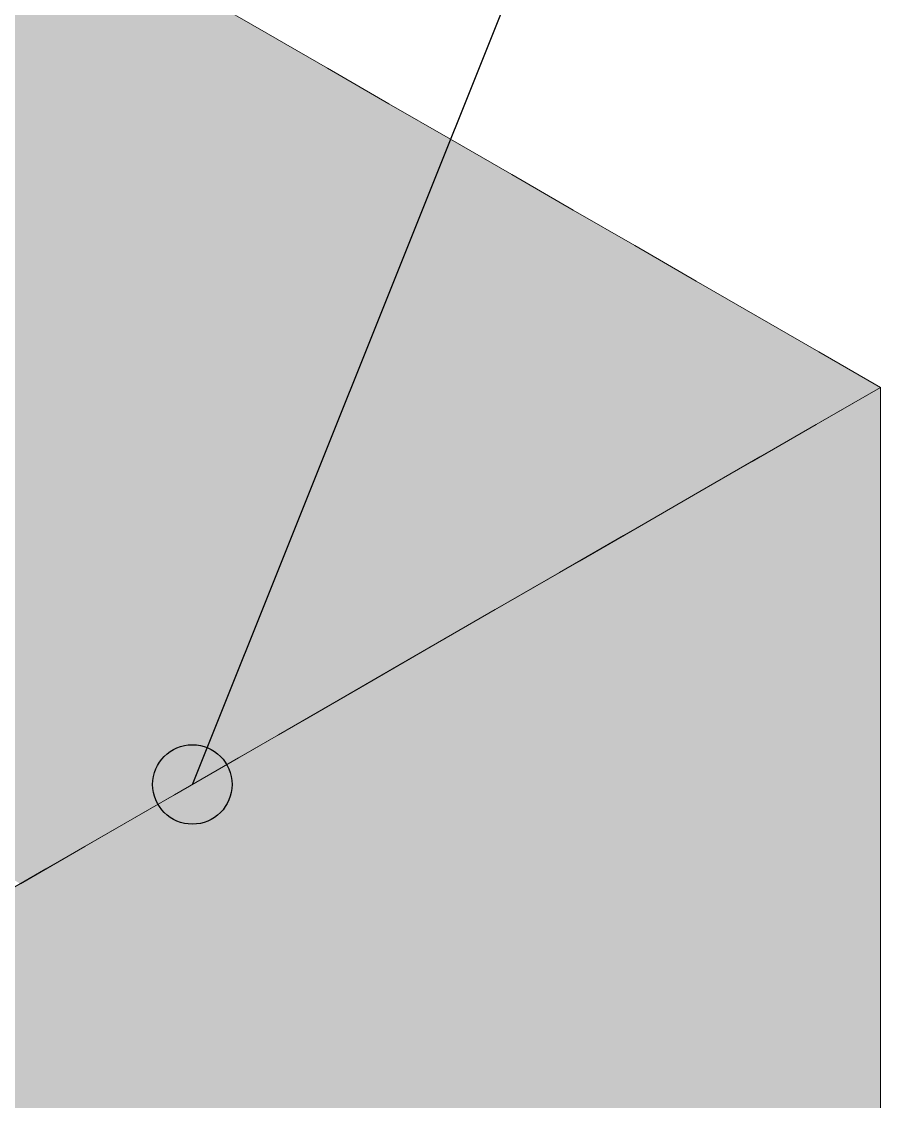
# Model space of a CAD drawing. Header units: metres. Extents: x 349122 to 349453, y 9281252 to 9281971.
# Drawn here: x 349264.8507 to 349265.0236, y 9281654.1341 to 9281654.3517 of the extents above; entities that cross this region are included whole.
import ezdxf

# ---------------------------------------------------------------- set-up
doc = ezdxf.new("R2010")
doc.units = ezdxf.units.M
doc.header["$LTSCALE"] = 0.25
doc.layers.add('ISO-3D', color=7, linetype='CONTINUOUS', lineweight=13)
doc.layers.add('ISO-3D-ARISTAS', color=250, linetype='CONTINUOUS', lineweight=13)
doc.layers.add('LLAMADAS-NUM', color=30, linetype='CONTINUOUS', lineweight=25, true_color=0xc05014)

msp = doc.modelspace()

# ---------------------------------------------------------------- linework, layer by layer
at = {"layer": 'ISO-3D', "true_color": 0x9e9d98}
for points in [[(349264.8628, 9281654.35586), (349264.87518, 9281654.34871), (349264.8628, 9281654.37086), (349264.87518, 9281654.36371)], [(349264.85043, 9281654.348), (349264.8628, 9281654.34086), (349264.85043, 9281654.363), (349264.8628, 9281654.35586)], [(349264.87518, 9281654.34871), (349264.88755, 9281654.34157), (349264.87518, 9281654.36371), (349264.88755, 9281654.35657)], [(349264.88755, 9281654.34157), (349264.89992, 9281654.33443), (349264.88755, 9281654.35657), (349264.89992, 9281654.34943)], [(349264.8628, 9281654.34086), (349264.87518, 9281654.33371), (349264.8628, 9281654.35586), (349264.87518, 9281654.34871)], [(349264.85043, 9281654.333), (349264.8628, 9281654.32586), (349264.85043, 9281654.348), (349264.8628, 9281654.34086)], [(349264.87518, 9281654.33371), (349264.88755, 9281654.32657), (349264.87518, 9281654.34871), (349264.88755, 9281654.34157)], [(349264.89992, 9281654.33443), (349264.91229, 9281654.32729), (349264.89992, 9281654.34943), (349264.91229, 9281654.34229)], [(349264.88755, 9281654.32657), (349264.89992, 9281654.31943), (349264.88755, 9281654.34157), (349264.89992, 9281654.33443)], [(349264.91229, 9281654.32729), (349264.92466, 9281654.32014), (349264.91229, 9281654.34229), (349264.92466, 9281654.33514)], [(349264.8628, 9281654.32586), (349264.87518, 9281654.31871), (349264.8628, 9281654.34086), (349264.87518, 9281654.33371)], [(349264.89992, 9281654.31943), (349264.91229, 9281654.31229), (349264.89992, 9281654.33443), (349264.91229, 9281654.32729)], [(349264.92466, 9281654.32014), (349264.93704, 9281654.313), (349264.92466, 9281654.33514), (349264.93704, 9281654.328)], [(349264.85043, 9281654.318), (349264.8628, 9281654.31086), (349264.85043, 9281654.333), (349264.8628, 9281654.32586)], [(349264.87518, 9281654.31871), (349264.88755, 9281654.31157), (349264.87518, 9281654.33371), (349264.88755, 9281654.32657)], [(349264.93704, 9281654.313), (349264.94941, 9281654.30586), (349264.93704, 9281654.328), (349264.94941, 9281654.32086)], [(349264.8628, 9281654.31086), (349264.87518, 9281654.30371), (349264.8628, 9281654.32586), (349264.87518, 9281654.31871)], [(349264.88755, 9281654.31157), (349264.89992, 9281654.30443), (349264.88755, 9281654.32657), (349264.89992, 9281654.31943)], [(349264.91229, 9281654.31229), (349264.92466, 9281654.30514), (349264.91229, 9281654.32729), (349264.92466, 9281654.32014)], [(349264.89992, 9281654.30443), (349264.91229, 9281654.29729), (349264.89992, 9281654.31943), (349264.91229, 9281654.31229)], [(349264.92466, 9281654.30514), (349264.93704, 9281654.298), (349264.92466, 9281654.32014), (349264.93704, 9281654.313)], [(349264.94941, 9281654.30586), (349264.96178, 9281654.29871), (349264.94941, 9281654.32086), (349264.96178, 9281654.31371)], [(349264.85043, 9281654.30371), (349264.8628, 9281654.29657), (349264.85043, 9281654.318), (349264.8628, 9281654.31086)], [(349264.87518, 9281654.30371), (349264.88755, 9281654.29657), (349264.87518, 9281654.31871), (349264.88755, 9281654.31157)], [(349264.93704, 9281654.298), (349264.94941, 9281654.29086), (349264.93704, 9281654.313), (349264.94941, 9281654.30586)], [(349264.96178, 9281654.29871), (349264.97415, 9281654.29157), (349264.96178, 9281654.31371), (349264.97415, 9281654.30657)], [(349264.8628, 9281654.29657), (349264.87518, 9281654.28943), (349264.8628, 9281654.31086), (349264.87518, 9281654.30371)], [(349264.88755, 9281654.29657), (349264.89992, 9281654.28943), (349264.88755, 9281654.31157), (349264.89992, 9281654.30443)], [(349264.91229, 9281654.29729), (349264.92466, 9281654.29014), (349264.91229, 9281654.31229), (349264.92466, 9281654.30514)], [(349264.97415, 9281654.29157), (349264.98652, 9281654.28443), (349264.97415, 9281654.30657), (349264.98652, 9281654.29943)], [(349264.89992, 9281654.28943), (349264.91229, 9281654.28229), (349264.89992, 9281654.30443), (349264.91229, 9281654.29729)], [(349264.92466, 9281654.29014), (349264.93704, 9281654.283), (349264.92466, 9281654.30514), (349264.93704, 9281654.298)], [(349264.94941, 9281654.29086), (349264.96178, 9281654.28371), (349264.94941, 9281654.30586), (349264.96178, 9281654.29871)], [(349264.85043, 9281654.28943), (349264.8628, 9281654.28229), (349264.85043, 9281654.30371), (349264.8628, 9281654.29657)], [(349264.87518, 9281654.28943), (349264.88755, 9281654.28229), (349264.87518, 9281654.30371), (349264.88755, 9281654.29657)], [(349264.93704, 9281654.283), (349264.94941, 9281654.27586), (349264.93704, 9281654.298), (349264.94941, 9281654.29086)], [(349264.96178, 9281654.28371), (349264.97415, 9281654.27657), (349264.96178, 9281654.29871), (349264.97415, 9281654.29157)], [(349264.98652, 9281654.28443), (349264.99889, 9281654.27729), (349264.98652, 9281654.29943), (349264.99889, 9281654.29229)], [(349264.8628, 9281654.28229), (349264.87518, 9281654.27514), (349264.8628, 9281654.29657), (349264.87518, 9281654.28943)], [(349264.88755, 9281654.28229), (349264.89992, 9281654.27514), (349264.88755, 9281654.29657), (349264.89992, 9281654.28943)], [(349264.91229, 9281654.28229), (349264.92466, 9281654.27514), (349264.91229, 9281654.29729), (349264.92466, 9281654.29014)], [(349264.94941, 9281654.27586), (349264.96178, 9281654.26871), (349264.94941, 9281654.29086), (349264.96178, 9281654.28371)], [(349264.97415, 9281654.27657), (349264.98652, 9281654.26943), (349264.97415, 9281654.29157), (349264.98652, 9281654.28443)], [(349264.99889, 9281654.27729), (349265.01127, 9281654.27014), (349264.99889, 9281654.29229), (349265.01127, 9281654.28514)], [(349264.85043, 9281654.27514), (349264.8628, 9281654.268), (349264.85043, 9281654.28943), (349264.8628, 9281654.28229)], [(349264.87518, 9281654.27514), (349264.88755, 9281654.268), (349264.87518, 9281654.28943), (349264.88755, 9281654.28229)], [(349264.89992, 9281654.27514), (349264.91229, 9281654.268), (349264.89992, 9281654.28943), (349264.91229, 9281654.28229)], [(349264.92466, 9281654.27514), (349264.93704, 9281654.268), (349264.92466, 9281654.29014), (349264.93704, 9281654.283)], [(349264.98652, 9281654.26943), (349264.99889, 9281654.26229), (349264.98652, 9281654.28443), (349264.99889, 9281654.27729)], [(349265.01127, 9281654.27014), (349265.02364, 9281654.263), (349265.01127, 9281654.28514), (349265.02364, 9281654.278)], [(349264.8628, 9281654.268), (349264.87518, 9281654.26086), (349264.8628, 9281654.28229), (349264.87518, 9281654.27514)], [(349264.88755, 9281654.268), (349264.89992, 9281654.26086), (349264.88755, 9281654.28229), (349264.89992, 9281654.27514)], [(349264.91229, 9281654.268), (349264.92466, 9281654.26086), (349264.91229, 9281654.28229), (349264.92466, 9281654.27514)], [(349264.93704, 9281654.268), (349264.94941, 9281654.26086), (349264.93704, 9281654.283), (349264.94941, 9281654.27586)], [(349264.96178, 9281654.26871), (349264.97415, 9281654.26157), (349264.96178, 9281654.28371), (349264.97415, 9281654.27657)], [(349264.94941, 9281654.26086), (349264.96178, 9281654.25371), (349264.94941, 9281654.27586), (349264.96178, 9281654.26871)], [(349264.97415, 9281654.26157), (349264.98652, 9281654.25443), (349264.97415, 9281654.27657), (349264.98652, 9281654.26943)], [(349264.99889, 9281654.26229), (349265.01127, 9281654.25514), (349264.99889, 9281654.27729), (349265.01127, 9281654.27014)], [(349264.85043, 9281654.26086), (349264.8628, 9281654.25371), (349264.85043, 9281654.27514), (349264.8628, 9281654.268)], [(349264.87518, 9281654.26086), (349264.88755, 9281654.25371), (349264.87518, 9281654.27514), (349264.88755, 9281654.268)], [(349264.89992, 9281654.26086), (349264.91229, 9281654.25371), (349264.89992, 9281654.27514), (349264.91229, 9281654.268)], [(349264.92466, 9281654.26086), (349264.93704, 9281654.25371), (349264.92466, 9281654.27514), (349264.93704, 9281654.268)], [(349264.98652, 9281654.25443), (349264.99889, 9281654.24729), (349264.98652, 9281654.26943), (349264.99889, 9281654.26229)], [(349265.01127, 9281654.25514), (349265.02364, 9281654.248), (349265.01127, 9281654.27014), (349265.02364, 9281654.263)], [(349264.8628, 9281654.25371), (349264.87518, 9281654.24657), (349264.8628, 9281654.268), (349264.87518, 9281654.26086)], [(349264.88755, 9281654.25371), (349264.89992, 9281654.24657), (349264.88755, 9281654.268), (349264.89992, 9281654.26086)], [(349264.91229, 9281654.25371), (349264.92466, 9281654.24657), (349264.91229, 9281654.268), (349264.92466, 9281654.26086)], [(349264.93704, 9281654.25371), (349264.94941, 9281654.24657), (349264.93704, 9281654.268), (349264.94941, 9281654.26086)], [(349264.96178, 9281654.25371), (349264.97415, 9281654.24657), (349264.96178, 9281654.26871), (349264.97415, 9281654.26157)], [(349264.85043, 9281654.24657), (349264.8628, 9281654.23943), (349264.85043, 9281654.26086), (349264.8628, 9281654.25371)], [(349264.87518, 9281654.24657), (349264.88755, 9281654.23943), (349264.87518, 9281654.26086), (349264.88755, 9281654.25371)], [(349264.89992, 9281654.24657), (349264.91229, 9281654.23943), (349264.89992, 9281654.26086), (349264.91229, 9281654.25371)], [(349264.92466, 9281654.24657), (349264.93704, 9281654.23943), (349264.92466, 9281654.26086), (349264.93704, 9281654.25371)], [(349264.94941, 9281654.24657), (349264.96178, 9281654.23943), (349264.94941, 9281654.26086), (349264.96178, 9281654.25371)], [(349264.97415, 9281654.24657), (349264.98652, 9281654.23943), (349264.97415, 9281654.26157), (349264.98652, 9281654.25443)], [(349264.99889, 9281654.24729), (349265.01127, 9281654.24014), (349264.99889, 9281654.26229), (349265.01127, 9281654.25514)], [(349264.98652, 9281654.23943), (349264.99889, 9281654.23229), (349264.98652, 9281654.25443), (349264.99889, 9281654.24729)], [(349265.01127, 9281654.24014), (349265.02364, 9281654.233), (349265.01127, 9281654.25514), (349265.02364, 9281654.248)], [(349264.8628, 9281654.23943), (349264.87518, 9281654.23229), (349264.8628, 9281654.25371), (349264.87518, 9281654.24657)], [(349264.88755, 9281654.23943), (349264.89992, 9281654.23229), (349264.88755, 9281654.25371), (349264.89992, 9281654.24657)], [(349264.91229, 9281654.23943), (349264.92466, 9281654.23229), (349264.91229, 9281654.25371), (349264.92466, 9281654.24657)], [(349264.93704, 9281654.23943), (349264.94941, 9281654.23229), (349264.93704, 9281654.25371), (349264.94941, 9281654.24657)], [(349264.96178, 9281654.23943), (349264.97415, 9281654.23229), (349264.96178, 9281654.25371), (349264.97415, 9281654.24657)], [(349264.85043, 9281654.23229), (349264.8628, 9281654.22514), (349264.85043, 9281654.24657), (349264.8628, 9281654.23943)], [(349264.87518, 9281654.23229), (349264.88755, 9281654.22514), (349264.87518, 9281654.24657), (349264.88755, 9281654.23943)], [(349264.89992, 9281654.23229), (349264.91229, 9281654.22514), (349264.89992, 9281654.24657), (349264.91229, 9281654.23943)], [(349264.92466, 9281654.23229), (349264.93704, 9281654.22514), (349264.92466, 9281654.24657), (349264.93704, 9281654.23943)], [(349264.94941, 9281654.23229), (349264.96178, 9281654.22514), (349264.94941, 9281654.24657), (349264.96178, 9281654.23943)], [(349264.97415, 9281654.23229), (349264.98652, 9281654.22514), (349264.97415, 9281654.24657), (349264.98652, 9281654.23943)], [(349264.99889, 9281654.23229), (349265.01127, 9281654.22514), (349264.99889, 9281654.24729), (349265.01127, 9281654.24014)], [(349264.8628, 9281654.22514), (349264.87518, 9281654.218), (349264.8628, 9281654.23943), (349264.87518, 9281654.23229)], [(349264.88755, 9281654.22514), (349264.89992, 9281654.218), (349264.88755, 9281654.23943), (349264.89992, 9281654.23229)], [(349264.91229, 9281654.22514), (349264.92466, 9281654.218), (349264.91229, 9281654.23943), (349264.92466, 9281654.23229)], [(349264.93704, 9281654.22514), (349264.94941, 9281654.218), (349264.93704, 9281654.23943), (349264.94941, 9281654.23229)], [(349264.96178, 9281654.22514), (349264.97415, 9281654.218), (349264.96178, 9281654.23943), (349264.97415, 9281654.23229)], [(349264.98652, 9281654.22514), (349264.99889, 9281654.218), (349264.98652, 9281654.23943), (349264.99889, 9281654.23229)], [(349265.01127, 9281654.22514), (349265.02364, 9281654.218), (349265.01127, 9281654.24014), (349265.02364, 9281654.233)], [(349264.85043, 9281654.218), (349264.8628, 9281654.21086), (349264.85043, 9281654.23229), (349264.8628, 9281654.22514)], [(349264.87518, 9281654.218), (349264.88755, 9281654.21086), (349264.87518, 9281654.23229), (349264.88755, 9281654.22514)], [(349264.89992, 9281654.218), (349264.91229, 9281654.21086), (349264.89992, 9281654.23229), (349264.91229, 9281654.22514)], [(349264.92466, 9281654.218), (349264.93704, 9281654.21086), (349264.92466, 9281654.23229), (349264.93704, 9281654.22514)], [(349264.94941, 9281654.218), (349264.96178, 9281654.21086), (349264.94941, 9281654.23229), (349264.96178, 9281654.22514)], [(349264.97415, 9281654.218), (349264.98652, 9281654.21086), (349264.97415, 9281654.23229), (349264.98652, 9281654.22514)], [(349264.99889, 9281654.218), (349265.01127, 9281654.21086), (349264.99889, 9281654.23229), (349265.01127, 9281654.22514)], [(349264.8628, 9281654.21086), (349264.87518, 9281654.20371), (349264.8628, 9281654.22514), (349264.87518, 9281654.218)], [(349264.88755, 9281654.21086), (349264.89992, 9281654.20371), (349264.88755, 9281654.22514), (349264.89992, 9281654.218)], [(349264.91229, 9281654.21086), (349264.92466, 9281654.20371), (349264.91229, 9281654.22514), (349264.92466, 9281654.218)], [(349264.93704, 9281654.21086), (349264.94941, 9281654.20371), (349264.93704, 9281654.22514), (349264.94941, 9281654.218)], [(349264.96178, 9281654.21086), (349264.97415, 9281654.20371), (349264.96178, 9281654.22514), (349264.97415, 9281654.218)], [(349264.98652, 9281654.21086), (349264.99889, 9281654.20371), (349264.98652, 9281654.22514), (349264.99889, 9281654.218)], [(349265.01127, 9281654.21086), (349265.02364, 9281654.20371), (349265.01127, 9281654.22514), (349265.02364, 9281654.218)], [(349264.85043, 9281654.20467), (349264.8628, 9281654.19752), (349264.85043, 9281654.218), (349264.8628, 9281654.21086)], [(349264.87518, 9281654.20371), (349264.88755, 9281654.19657), (349264.87518, 9281654.218), (349264.88755, 9281654.21086)], [(349264.89992, 9281654.20371), (349264.91229, 9281654.19657), (349264.89992, 9281654.218), (349264.91229, 9281654.21086)], [(349264.92466, 9281654.20371), (349264.93704, 9281654.19657), (349264.92466, 9281654.218), (349264.93704, 9281654.21086)], [(349264.94941, 9281654.20371), (349264.96178, 9281654.19657), (349264.94941, 9281654.218), (349264.96178, 9281654.21086)], [(349264.97415, 9281654.20371), (349264.98652, 9281654.19657), (349264.97415, 9281654.218), (349264.98652, 9281654.21086)], [(349264.99889, 9281654.20371), (349265.01127, 9281654.19657), (349264.99889, 9281654.218), (349265.01127, 9281654.21086)], [(349264.8628, 9281654.19752), (349264.87518, 9281654.19038), (349264.8628, 9281654.21086), (349264.87518, 9281654.20371)], [(349264.88755, 9281654.19657), (349264.89992, 9281654.18943), (349264.88755, 9281654.21086), (349264.89992, 9281654.20371)], [(349264.91229, 9281654.19657), (349264.92466, 9281654.18943), (349264.91229, 9281654.21086), (349264.92466, 9281654.20371)], [(349264.93704, 9281654.19657), (349264.94941, 9281654.18943), (349264.93704, 9281654.21086), (349264.94941, 9281654.20371)], [(349264.96178, 9281654.19657), (349264.97415, 9281654.18943), (349264.96178, 9281654.21086), (349264.97415, 9281654.20371)], [(349264.98652, 9281654.19657), (349264.99889, 9281654.18943), (349264.98652, 9281654.21086), (349264.99889, 9281654.20371)], [(349265.01127, 9281654.19657), (349265.02364, 9281654.18943), (349265.01127, 9281654.21086), (349265.02364, 9281654.20371)], [(349264.85043, 9281654.19133), (349264.8628, 9281654.18419), (349264.85043, 9281654.20467), (349264.8628, 9281654.19752)], [(349264.87518, 9281654.19038), (349264.88755, 9281654.18324), (349264.87518, 9281654.20371), (349264.88755, 9281654.19657)], [(349264.89992, 9281654.18943), (349264.91229, 9281654.18229), (349264.89992, 9281654.20371), (349264.91229, 9281654.19657)], [(349264.92466, 9281654.18943), (349264.93704, 9281654.18229), (349264.92466, 9281654.20371), (349264.93704, 9281654.19657)], [(349264.94941, 9281654.18943), (349264.96178, 9281654.18229), (349264.94941, 9281654.20371), (349264.96178, 9281654.19657)], [(349264.97415, 9281654.18943), (349264.98652, 9281654.18229), (349264.97415, 9281654.20371), (349264.98652, 9281654.19657)], [(349264.99889, 9281654.18943), (349265.01127, 9281654.18229), (349264.99889, 9281654.20371), (349265.01127, 9281654.19657)], [(349264.8628, 9281654.18419), (349264.87518, 9281654.17705), (349264.8628, 9281654.19752), (349264.87518, 9281654.19038)], [(349264.88755, 9281654.18324), (349264.89992, 9281654.1761), (349264.88755, 9281654.19657), (349264.89992, 9281654.18943)], [(349264.91229, 9281654.18229), (349264.92466, 9281654.17514), (349264.91229, 9281654.19657), (349264.92466, 9281654.18943)], [(349264.93704, 9281654.18229), (349264.94941, 9281654.17514), (349264.93704, 9281654.19657), (349264.94941, 9281654.18943)], [(349264.96178, 9281654.18229), (349264.97415, 9281654.17514), (349264.96178, 9281654.19657), (349264.97415, 9281654.18943)], [(349264.98652, 9281654.18229), (349264.99889, 9281654.17514), (349264.98652, 9281654.19657), (349264.99889, 9281654.18943)], [(349265.01127, 9281654.18229), (349265.02364, 9281654.17514), (349265.01127, 9281654.19657), (349265.02364, 9281654.18943)], [(349264.85043, 9281654.178), (349264.8628, 9281654.17086), (349264.85043, 9281654.19133), (349264.8628, 9281654.18419)], [(349264.87518, 9281654.17705), (349264.88755, 9281654.1699), (349264.87518, 9281654.19038), (349264.88755, 9281654.18324)], [(349264.89992, 9281654.1761), (349264.91229, 9281654.16895), (349264.89992, 9281654.18943), (349264.91229, 9281654.18229)], [(349264.92466, 9281654.17514), (349264.93704, 9281654.168), (349264.92466, 9281654.18943), (349264.93704, 9281654.18229)], [(349264.94941, 9281654.17514), (349264.96178, 9281654.168), (349264.94941, 9281654.18943), (349264.96178, 9281654.18229)], [(349264.97415, 9281654.17514), (349264.98652, 9281654.168), (349264.97415, 9281654.18943), (349264.98652, 9281654.18229)], [(349264.99889, 9281654.17514), (349265.01127, 9281654.168), (349264.99889, 9281654.18943), (349265.01127, 9281654.18229)], [(349264.8628, 9281654.17086), (349264.87518, 9281654.16371), (349264.8628, 9281654.18419), (349264.87518, 9281654.17705)], [(349264.88755, 9281654.1699), (349264.89992, 9281654.16276), (349264.88755, 9281654.18324), (349264.89992, 9281654.1761)], [(349264.91229, 9281654.16895), (349264.92466, 9281654.16181), (349264.91229, 9281654.18229), (349264.92466, 9281654.17514)], [(349264.93704, 9281654.168), (349264.94941, 9281654.16086), (349264.93704, 9281654.18229), (349264.94941, 9281654.17514)], [(349264.96178, 9281654.168), (349264.97415, 9281654.16086), (349264.96178, 9281654.18229), (349264.97415, 9281654.17514)], [(349264.98652, 9281654.168), (349264.99889, 9281654.16086), (349264.98652, 9281654.18229), (349264.99889, 9281654.17514)], [(349265.01127, 9281654.168), (349265.02364, 9281654.16086), (349265.01127, 9281654.18229), (349265.02364, 9281654.17514)], [(349264.85043, 9281654.16337), (349264.8628, 9281654.15622), (349264.85043, 9281654.178), (349264.8628, 9281654.17086)], [(349264.87518, 9281654.16371), (349264.88755, 9281654.15657), (349264.87518, 9281654.17705), (349264.88755, 9281654.1699)], [(349264.89992, 9281654.16276), (349264.91229, 9281654.15562), (349264.89992, 9281654.1761), (349264.91229, 9281654.16895)], [(349264.92466, 9281654.16181), (349264.93704, 9281654.15467), (349264.92466, 9281654.17514), (349264.93704, 9281654.168)], [(349264.94941, 9281654.16086), (349264.96178, 9281654.15371), (349264.94941, 9281654.17514), (349264.96178, 9281654.168)], [(349264.97415, 9281654.16086), (349264.98652, 9281654.15371), (349264.97415, 9281654.17514), (349264.98652, 9281654.168)], [(349264.99889, 9281654.16086), (349265.01127, 9281654.15371), (349264.99889, 9281654.17514), (349265.01127, 9281654.168)], [(349264.8628, 9281654.15622), (349264.87518, 9281654.14908), (349264.8628, 9281654.17086), (349264.87518, 9281654.16371)], [(349264.88755, 9281654.15657), (349264.89992, 9281654.14943), (349264.88755, 9281654.1699), (349264.89992, 9281654.16276)], [(349264.91229, 9281654.15562), (349264.92466, 9281654.14848), (349264.91229, 9281654.16895), (349264.92466, 9281654.16181)], [(349264.93704, 9281654.15467), (349264.94941, 9281654.14752), (349264.93704, 9281654.168), (349264.94941, 9281654.16086)], [(349264.96178, 9281654.15371), (349264.97415, 9281654.14657), (349264.96178, 9281654.168), (349264.97415, 9281654.16086)], [(349264.98652, 9281654.15371), (349264.99889, 9281654.14657), (349264.98652, 9281654.168), (349264.99889, 9281654.16086)], [(349265.01127, 9281654.15371), (349265.02364, 9281654.14657), (349265.01127, 9281654.168), (349265.02364, 9281654.16086)], [(349264.85043, 9281654.14873), (349264.8628, 9281654.14159), (349264.85043, 9281654.16337), (349264.8628, 9281654.15622)], [(349264.87518, 9281654.14908), (349264.88755, 9281654.14194), (349264.87518, 9281654.16371), (349264.88755, 9281654.15657)], [(349264.89992, 9281654.14943), (349264.91229, 9281654.14229), (349264.89992, 9281654.16276), (349264.91229, 9281654.15562)], [(349264.92466, 9281654.14848), (349264.93704, 9281654.14133), (349264.92466, 9281654.16181), (349264.93704, 9281654.15467)], [(349264.94941, 9281654.14752), (349264.96178, 9281654.14038), (349264.94941, 9281654.16086), (349264.96178, 9281654.15371)], [(349264.97415, 9281654.14657), (349264.98652, 9281654.13943), (349264.97415, 9281654.16086), (349264.98652, 9281654.15371)], [(349264.99889, 9281654.14657), (349265.01127, 9281654.13943), (349264.99889, 9281654.16086), (349265.01127, 9281654.15371)], [(349264.8628, 9281654.14159), (349264.87518, 9281654.13445), (349264.8628, 9281654.15622), (349264.87518, 9281654.14908)], [(349264.88755, 9281654.14194), (349264.89992, 9281654.13479), (349264.88755, 9281654.15657), (349264.89992, 9281654.14943)], [(349264.91229, 9281654.14229), (349264.92466, 9281654.13514), (349264.91229, 9281654.15562), (349264.92466, 9281654.14848)], [(349264.93704, 9281654.14133), (349264.94941, 9281654.13419), (349264.93704, 9281654.15467), (349264.94941, 9281654.14752)], [(349264.96178, 9281654.14038), (349264.97415, 9281654.13324), (349264.96178, 9281654.15371), (349264.97415, 9281654.14657)], [(349264.98652, 9281654.13943), (349264.99889, 9281654.13229), (349264.98652, 9281654.15371), (349264.99889, 9281654.14657)], [(349265.01127, 9281654.13943), (349265.02364, 9281654.13229), (349265.01127, 9281654.15371), (349265.02364, 9281654.14657)], [(349264.89992, 9281654.13479), (349264.91229, 9281654.12765), (349264.89992, 9281654.14943), (349264.91229, 9281654.14229)], [(349264.85043, 9281654.1341), (349264.8628, 9281654.12695), (349264.85043, 9281654.14873), (349264.8628, 9281654.14159)], [(349264.87518, 9281654.13445), (349264.88755, 9281654.1273), (349264.87518, 9281654.14908), (349264.88755, 9281654.14194)], [(349264.92466, 9281654.13514), (349264.93704, 9281654.128), (349264.92466, 9281654.14848), (349264.93704, 9281654.14133)], [(349264.94941, 9281654.13419), (349264.96178, 9281654.12705), (349264.94941, 9281654.14752), (349264.96178, 9281654.14038)], [(349264.97415, 9281654.13324), (349264.98652, 9281654.1261), (349264.97415, 9281654.14657), (349264.98652, 9281654.13943)], [(349264.99889, 9281654.13229), (349265.01127, 9281654.12514), (349264.99889, 9281654.14657), (349265.01127, 9281654.13943)], [(349264.8628, 9281654.12695), (349264.87518, 9281654.11981), (349264.8628, 9281654.14159), (349264.87518, 9281654.13445)], [(349264.88755, 9281654.1273), (349264.89992, 9281654.12016), (349264.88755, 9281654.14194), (349264.89992, 9281654.13479)], [(349264.91229, 9281654.12765), (349264.92466, 9281654.12051), (349264.91229, 9281654.14229), (349264.92466, 9281654.13514)], [(349264.93704, 9281654.128), (349264.94941, 9281654.12086), (349264.93704, 9281654.14133), (349264.94941, 9281654.13419)], [(349264.96178, 9281654.12705), (349264.97415, 9281654.1199), (349264.96178, 9281654.14038), (349264.97415, 9281654.13324)], [(349264.98652, 9281654.1261), (349264.99889, 9281654.11895), (349264.98652, 9281654.13943), (349264.99889, 9281654.13229)], [(349265.01127, 9281654.12514), (349265.02364, 9281654.118), (349265.01127, 9281654.13943), (349265.02364, 9281654.13229)], [(349264.87518, 9281654.11981), (349264.88755, 9281654.11267), (349264.87518, 9281654.13445), (349264.88755, 9281654.1273)], [(349264.89992, 9281654.12016), (349264.91229, 9281654.11302), (349264.89992, 9281654.13479), (349264.91229, 9281654.12765)], [(349264.92466, 9281654.12051), (349264.93704, 9281654.11337), (349264.92466, 9281654.13514), (349264.93704, 9281654.128)], [(349264.94941, 9281654.12086), (349264.96178, 9281654.11371), (349264.94941, 9281654.13419), (349264.96178, 9281654.12705)]]:
    msp.add_solid(points, dxfattribs=at)
at = {"layer": 'ISO-3D', "true_color": 0xb0aea8}
for points in [[(349264.85068, 9281654.36386), (349264.86305, 9281654.35671), (349264.83856, 9281654.35686), (349264.85093, 9281654.34971)], [(349264.87518, 9281654.36371), (349264.88755, 9281654.35657), (349264.86305, 9281654.35671), (349264.87542, 9281654.34957)], [(349264.83856, 9281654.35686), (349264.85093, 9281654.34971), (349264.82643, 9281654.34986), (349264.8388, 9281654.34271)], [(349264.86305, 9281654.35671), (349264.87542, 9281654.34957), (349264.85093, 9281654.34971), (349264.8633, 9281654.34257)], [(349264.88755, 9281654.35657), (349264.89992, 9281654.34943), (349264.87542, 9281654.34957), (349264.8878, 9281654.34243)], [(349264.85093, 9281654.34971), (349264.8633, 9281654.34257), (349264.8388, 9281654.34271), (349264.85118, 9281654.33557)], [(349264.87542, 9281654.34957), (349264.8878, 9281654.34243), (349264.8633, 9281654.34257), (349264.87567, 9281654.33543)], [(349264.89992, 9281654.34943), (349264.91229, 9281654.34229), (349264.8878, 9281654.34243), (349264.90017, 9281654.33529)], [(349264.8388, 9281654.34271), (349264.85118, 9281654.33557), (349264.82668, 9281654.33571), (349264.83905, 9281654.32857)], [(349264.8633, 9281654.34257), (349264.87567, 9281654.33543), (349264.85118, 9281654.33557), (349264.86355, 9281654.32843)], [(349264.8878, 9281654.34243), (349264.90017, 9281654.33529), (349264.87567, 9281654.33543), (349264.88804, 9281654.32829)], [(349264.91229, 9281654.34229), (349264.92466, 9281654.33514), (349264.90017, 9281654.33529), (349264.91254, 9281654.32814)], [(349264.85118, 9281654.33557), (349264.86355, 9281654.32843), (349264.83905, 9281654.32857), (349264.85142, 9281654.32143)], [(349264.87567, 9281654.33543), (349264.88804, 9281654.32829), (349264.86355, 9281654.32843), (349264.87592, 9281654.32129)], [(349264.90017, 9281654.33529), (349264.91254, 9281654.32814), (349264.88804, 9281654.32829), (349264.90042, 9281654.32114)], [(349264.92466, 9281654.33514), (349264.93704, 9281654.328), (349264.91254, 9281654.32814), (349264.92491, 9281654.321)], [(349264.83905, 9281654.32857), (349264.85142, 9281654.32143), (349264.82693, 9281654.32157), (349264.8393, 9281654.31443)], [(349264.86355, 9281654.32843), (349264.87592, 9281654.32129), (349264.85142, 9281654.32143), (349264.86379, 9281654.31429)], [(349264.88804, 9281654.32829), (349264.90042, 9281654.32114), (349264.87592, 9281654.32129), (349264.88829, 9281654.31414)], [(349264.91254, 9281654.32814), (349264.92491, 9281654.321), (349264.90042, 9281654.32114), (349264.91279, 9281654.314)], [(349264.93704, 9281654.328), (349264.94941, 9281654.32086), (349264.92491, 9281654.321), (349264.93728, 9281654.31386)], [(349264.85142, 9281654.32143), (349264.86379, 9281654.31429), (349264.8393, 9281654.31443), (349264.85167, 9281654.30729)], [(349264.87592, 9281654.32129), (349264.88829, 9281654.31414), (349264.86379, 9281654.31429), (349264.87617, 9281654.30714)], [(349264.90042, 9281654.32114), (349264.91279, 9281654.314), (349264.88829, 9281654.31414), (349264.90066, 9281654.307)], [(349264.92491, 9281654.321), (349264.93728, 9281654.31386), (349264.91279, 9281654.314), (349264.92516, 9281654.30686)], [(349264.94941, 9281654.32086), (349264.96178, 9281654.31371), (349264.93728, 9281654.31386), (349264.94965, 9281654.30671)], [(349264.8393, 9281654.31443), (349264.85167, 9281654.30729), (349264.82717, 9281654.30743), (349264.83955, 9281654.30029)], [(349264.86379, 9281654.31429), (349264.87617, 9281654.30714), (349264.85167, 9281654.30729), (349264.86404, 9281654.30014)], [(349264.88829, 9281654.31414), (349264.90066, 9281654.307), (349264.87617, 9281654.30714), (349264.88854, 9281654.3)], [(349264.91279, 9281654.314), (349264.92516, 9281654.30686), (349264.90066, 9281654.307), (349264.91303, 9281654.29986)], [(349264.93728, 9281654.31386), (349264.94965, 9281654.30671), (349264.92516, 9281654.30686), (349264.93753, 9281654.29971)], [(349264.96178, 9281654.31371), (349264.97415, 9281654.30657), (349264.94965, 9281654.30671), (349264.96203, 9281654.29957)], [(349264.85167, 9281654.30729), (349264.86404, 9281654.30014), (349264.83955, 9281654.30029), (349264.85192, 9281654.29314)], [(349264.87617, 9281654.30714), (349264.88854, 9281654.3), (349264.86404, 9281654.30014), (349264.87641, 9281654.293)], [(349264.90066, 9281654.307), (349264.91303, 9281654.29986), (349264.88854, 9281654.3), (349264.90091, 9281654.29286)], [(349264.92516, 9281654.30686), (349264.93753, 9281654.29971), (349264.91303, 9281654.29986), (349264.92541, 9281654.29271)], [(349264.94965, 9281654.30671), (349264.96203, 9281654.29957), (349264.93753, 9281654.29971), (349264.9499, 9281654.29257)], [(349264.97415, 9281654.30657), (349264.98652, 9281654.29943), (349264.96203, 9281654.29957), (349264.9744, 9281654.29243)], [(349264.83955, 9281654.30029), (349264.85192, 9281654.29314), (349264.82742, 9281654.29329), (349264.83979, 9281654.28614)], [(349264.86404, 9281654.30014), (349264.87641, 9281654.293), (349264.85192, 9281654.29314), (349264.86429, 9281654.286)], [(349264.88854, 9281654.3), (349264.90091, 9281654.29286), (349264.87641, 9281654.293), (349264.88879, 9281654.28586)], [(349264.91303, 9281654.29986), (349264.92541, 9281654.29271), (349264.90091, 9281654.29286), (349264.91328, 9281654.28571)], [(349264.93753, 9281654.29971), (349264.9499, 9281654.29257), (349264.92541, 9281654.29271), (349264.93778, 9281654.28557)], [(349264.96203, 9281654.29957), (349264.9744, 9281654.29243), (349264.9499, 9281654.29257), (349264.96227, 9281654.28543)], [(349264.98652, 9281654.29943), (349264.99889, 9281654.29229), (349264.9744, 9281654.29243), (349264.98677, 9281654.28529)], [(349264.85192, 9281654.29314), (349264.86429, 9281654.286), (349264.83979, 9281654.28614), (349264.85217, 9281654.279)], [(349264.87641, 9281654.293), (349264.88879, 9281654.28586), (349264.86429, 9281654.286), (349264.87666, 9281654.27886)], [(349264.90091, 9281654.29286), (349264.91328, 9281654.28571), (349264.88879, 9281654.28586), (349264.90116, 9281654.27871)], [(349264.92541, 9281654.29271), (349264.93778, 9281654.28557), (349264.91328, 9281654.28571), (349264.92565, 9281654.27857)], [(349264.9499, 9281654.29257), (349264.96227, 9281654.28543), (349264.93778, 9281654.28557), (349264.95015, 9281654.27843)], [(349264.9744, 9281654.29243), (349264.98677, 9281654.28529), (349264.96227, 9281654.28543), (349264.97465, 9281654.27829)], [(349264.99889, 9281654.29229), (349265.01127, 9281654.28514), (349264.98677, 9281654.28529), (349264.99914, 9281654.27814)], [(349264.83979, 9281654.28614), (349264.85217, 9281654.279), (349264.82767, 9281654.27914), (349264.84004, 9281654.272)], [(349264.86429, 9281654.286), (349264.87666, 9281654.27886), (349264.85217, 9281654.279), (349264.86454, 9281654.27186)], [(349264.88879, 9281654.28586), (349264.90116, 9281654.27871), (349264.87666, 9281654.27886), (349264.88903, 9281654.27171)], [(349264.91328, 9281654.28571), (349264.92565, 9281654.27857), (349264.90116, 9281654.27871), (349264.91353, 9281654.27157)], [(349264.93778, 9281654.28557), (349264.95015, 9281654.27843), (349264.92565, 9281654.27857), (349264.93803, 9281654.27143)], [(349264.96227, 9281654.28543), (349264.97465, 9281654.27829), (349264.95015, 9281654.27843), (349264.96252, 9281654.27129)], [(349264.98677, 9281654.28529), (349264.99914, 9281654.27814), (349264.97465, 9281654.27829), (349264.98702, 9281654.27114)], [(349265.01127, 9281654.28514), (349265.02364, 9281654.278), (349264.99914, 9281654.27814), (349265.01151, 9281654.271)], [(349264.85217, 9281654.279), (349264.86454, 9281654.27186), (349264.84004, 9281654.272), (349264.85241, 9281654.26486)], [(349264.87666, 9281654.27886), (349264.88903, 9281654.27171), (349264.86454, 9281654.27186), (349264.87691, 9281654.26471)], [(349264.90116, 9281654.27871), (349264.91353, 9281654.27157), (349264.88903, 9281654.27171), (349264.9014, 9281654.26457)], [(349264.92565, 9281654.27857), (349264.93803, 9281654.27143), (349264.91353, 9281654.27157), (349264.9259, 9281654.26443)], [(349264.95015, 9281654.27843), (349264.96252, 9281654.27129), (349264.93803, 9281654.27143), (349264.9504, 9281654.26429)], [(349264.97465, 9281654.27829), (349264.98702, 9281654.27114), (349264.96252, 9281654.27129), (349264.97489, 9281654.26414)], [(349264.99914, 9281654.27814), (349265.01151, 9281654.271), (349264.98702, 9281654.27114), (349264.99939, 9281654.264)], [(349264.84004, 9281654.272), (349264.85241, 9281654.26486), (349264.82792, 9281654.265), (349264.84029, 9281654.25786)], [(349264.86454, 9281654.27186), (349264.87691, 9281654.26471), (349264.85241, 9281654.26486), (349264.86478, 9281654.25771)], [(349264.88903, 9281654.27171), (349264.9014, 9281654.26457), (349264.87691, 9281654.26471), (349264.88928, 9281654.25757)], [(349264.91353, 9281654.27157), (349264.9259, 9281654.26443), (349264.9014, 9281654.26457), (349264.91378, 9281654.25743)], [(349264.93803, 9281654.27143), (349264.9504, 9281654.26429), (349264.9259, 9281654.26443), (349264.93827, 9281654.25729)], [(349264.96252, 9281654.27129), (349264.97489, 9281654.26414), (349264.9504, 9281654.26429), (349264.96277, 9281654.25714)], [(349264.98702, 9281654.27114), (349264.99939, 9281654.264), (349264.97489, 9281654.26414), (349264.98727, 9281654.257)], [(349264.85241, 9281654.26486), (349264.86478, 9281654.25771), (349264.84029, 9281654.25786), (349264.85266, 9281654.25071)], [(349264.87691, 9281654.26471), (349264.88928, 9281654.25757), (349264.86478, 9281654.25771), (349264.87716, 9281654.25057)], [(349264.9014, 9281654.26457), (349264.91378, 9281654.25743), (349264.88928, 9281654.25757), (349264.90165, 9281654.25043)], [(349264.9259, 9281654.26443), (349264.93827, 9281654.25729), (349264.91378, 9281654.25743), (349264.92615, 9281654.25029)], [(349264.9504, 9281654.26429), (349264.96277, 9281654.25714), (349264.93827, 9281654.25729), (349264.95064, 9281654.25014)], [(349264.97489, 9281654.26414), (349264.98727, 9281654.257), (349264.96277, 9281654.25714), (349264.97514, 9281654.25)], [(349264.84029, 9281654.25786), (349264.85266, 9281654.25071), (349264.82816, 9281654.25086), (349264.84054, 9281654.24371)], [(349264.86478, 9281654.25771), (349264.87716, 9281654.25057), (349264.85266, 9281654.25071), (349264.86503, 9281654.24357)], [(349264.88928, 9281654.25757), (349264.90165, 9281654.25043), (349264.87716, 9281654.25057), (349264.88953, 9281654.24343)], [(349264.91378, 9281654.25743), (349264.92615, 9281654.25029), (349264.90165, 9281654.25043), (349264.91402, 9281654.24329)], [(349264.93827, 9281654.25729), (349264.95064, 9281654.25014), (349264.92615, 9281654.25029), (349264.93852, 9281654.24314)], [(349264.96277, 9281654.25714), (349264.97514, 9281654.25), (349264.95064, 9281654.25014), (349264.96302, 9281654.243)], [(349264.85266, 9281654.25071), (349264.86503, 9281654.24357), (349264.84054, 9281654.24371), (349264.85291, 9281654.23657)], [(349264.87716, 9281654.25057), (349264.88953, 9281654.24343), (349264.86503, 9281654.24357), (349264.8774, 9281654.23643)], [(349264.90165, 9281654.25043), (349264.91402, 9281654.24329), (349264.88953, 9281654.24343), (349264.9019, 9281654.23629)], [(349264.92615, 9281654.25029), (349264.93852, 9281654.24314), (349264.91402, 9281654.24329), (349264.9264, 9281654.23614)], [(349264.95064, 9281654.25014), (349264.96302, 9281654.243), (349264.93852, 9281654.24314), (349264.95089, 9281654.236)], [(349264.84054, 9281654.24371), (349264.85291, 9281654.23657), (349264.82755, 9281654.23621), (349264.83992, 9281654.22907)], [(349264.86503, 9281654.24357), (349264.8774, 9281654.23643), (349264.85291, 9281654.23657), (349264.86528, 9281654.22943)], [(349264.88953, 9281654.24343), (349264.9019, 9281654.23629), (349264.8774, 9281654.23643), (349264.88978, 9281654.22929)], [(349264.91402, 9281654.24329), (349264.9264, 9281654.23614), (349264.9019, 9281654.23629), (349264.91427, 9281654.22914)], [(349264.93852, 9281654.24314), (349264.95089, 9281654.236), (349264.9264, 9281654.23614), (349264.93877, 9281654.229)], [(349264.85291, 9281654.23657), (349264.86528, 9281654.22943), (349264.83992, 9281654.22907), (349264.85229, 9281654.22193)], [(349264.8774, 9281654.23643), (349264.88978, 9281654.22929), (349264.86528, 9281654.22943), (349264.87765, 9281654.22229)], [(349264.9019, 9281654.23629), (349264.91427, 9281654.22914), (349264.88978, 9281654.22929), (349264.90215, 9281654.22214)], [(349264.9264, 9281654.23614), (349264.93877, 9281654.229), (349264.91427, 9281654.22914), (349264.92664, 9281654.222)], [(349264.83992, 9281654.22907), (349264.85229, 9281654.22193), (349264.82693, 9281654.22157), (349264.8393, 9281654.21443)], [(349264.86528, 9281654.22943), (349264.87765, 9281654.22229), (349264.85229, 9281654.22193), (349264.86466, 9281654.21479)], [(349264.88978, 9281654.22929), (349264.90215, 9281654.22214), (349264.87765, 9281654.22229), (349264.89002, 9281654.21514)], [(349264.91427, 9281654.22914), (349264.92664, 9281654.222), (349264.90215, 9281654.22214), (349264.91452, 9281654.215)], [(349264.85229, 9281654.22193), (349264.86466, 9281654.21479), (349264.8393, 9281654.21443), (349264.85167, 9281654.20729)], [(349264.87765, 9281654.22229), (349264.89002, 9281654.21514), (349264.86466, 9281654.21479), (349264.87703, 9281654.20764)], [(349264.90215, 9281654.22214), (349264.91452, 9281654.215), (349264.89002, 9281654.21514), (349264.90239, 9281654.208)], [(349264.86466, 9281654.21479), (349264.87703, 9281654.20764), (349264.85167, 9281654.20729), (349264.86404, 9281654.20014)], [(349264.89002, 9281654.21514), (349264.90239, 9281654.208), (349264.87703, 9281654.20764), (349264.8894, 9281654.2005)], [(349264.8393, 9281654.21443), (349264.85167, 9281654.20729), (349264.82631, 9281654.20693), (349264.83868, 9281654.19979)], [(349264.85167, 9281654.20729), (349264.86404, 9281654.20014), (349264.83868, 9281654.19979), (349264.85105, 9281654.19264)], [(349264.87703, 9281654.20764), (349264.8894, 9281654.2005), (349264.86404, 9281654.20014), (349264.87641, 9281654.193)], [(349264.83868, 9281654.19979), (349264.85105, 9281654.19264), (349264.82569, 9281654.19229), (349264.83806, 9281654.18514)], [(349264.86404, 9281654.20014), (349264.87641, 9281654.193), (349264.85105, 9281654.19264), (349264.86342, 9281654.1855)], [(349264.85105, 9281654.19264), (349264.86342, 9281654.1855), (349264.83806, 9281654.18514), (349264.85043, 9281654.178)]]:
    msp.add_solid(points, dxfattribs=at)
at = {"layer": 'ISO-3D', "true_color": 0x8e8d88}
for points in [[(349265.02364, 9281654.26345), (349265.01071, 9281654.25599), (349265.02364, 9281654.278), (349265.01071, 9281654.27054)], [(349265.01071, 9281654.25599), (349264.99778, 9281654.24853), (349265.01071, 9281654.27054), (349264.99778, 9281654.26307)], [(349264.99778, 9281654.24853), (349264.98486, 9281654.24106), (349264.99778, 9281654.26307), (349264.98486, 9281654.25561)], [(349265.02364, 9281654.24891), (349265.01071, 9281654.24145), (349265.02364, 9281654.26345), (349265.01071, 9281654.25599)], [(349264.98486, 9281654.24106), (349264.97193, 9281654.2336), (349264.98486, 9281654.25561), (349264.97193, 9281654.24815)], [(349265.01071, 9281654.24145), (349264.99778, 9281654.23398), (349265.01071, 9281654.25599), (349264.99778, 9281654.24853)], [(349264.97193, 9281654.2336), (349264.959, 9281654.22614), (349264.97193, 9281654.24815), (349264.959, 9281654.24068)], [(349264.99778, 9281654.23398), (349264.98486, 9281654.22652), (349264.99778, 9281654.24853), (349264.98486, 9281654.24106)], [(349265.02364, 9281654.23436), (349265.01071, 9281654.2269), (349265.02364, 9281654.24891), (349265.01071, 9281654.24145)], [(349264.98486, 9281654.22652), (349264.97193, 9281654.21906), (349264.98486, 9281654.24106), (349264.97193, 9281654.2336)], [(349265.01071, 9281654.2269), (349264.99778, 9281654.21944), (349265.01071, 9281654.24145), (349264.99778, 9281654.23398)], [(349264.959, 9281654.22614), (349264.94608, 9281654.21867), (349264.959, 9281654.24068), (349264.94608, 9281654.23322)], [(349265.02364, 9281654.21982), (349265.01071, 9281654.21235), (349265.02364, 9281654.23436), (349265.01071, 9281654.2269)], [(349264.94608, 9281654.21867), (349264.93315, 9281654.21121), (349264.94608, 9281654.23322), (349264.93315, 9281654.22576)], [(349264.97193, 9281654.21906), (349264.959, 9281654.21159), (349264.97193, 9281654.2336), (349264.959, 9281654.22614)], [(349264.99778, 9281654.21944), (349264.98486, 9281654.21197), (349264.99778, 9281654.23398), (349264.98486, 9281654.22652)], [(349264.93315, 9281654.21121), (349264.92022, 9281654.20375), (349264.93315, 9281654.22576), (349264.92022, 9281654.21829)], [(349264.959, 9281654.21159), (349264.94608, 9281654.20413), (349264.959, 9281654.22614), (349264.94608, 9281654.21867)], [(349264.98486, 9281654.21197), (349264.97193, 9281654.20451), (349264.98486, 9281654.22652), (349264.97193, 9281654.21906)], [(349265.01071, 9281654.21235), (349264.99778, 9281654.20489), (349265.01071, 9281654.2269), (349264.99778, 9281654.21944)], [(349264.97193, 9281654.20451), (349264.959, 9281654.19705), (349264.97193, 9281654.21906), (349264.959, 9281654.21159)], [(349264.99778, 9281654.20489), (349264.98486, 9281654.19743), (349264.99778, 9281654.21944), (349264.98486, 9281654.21197)], [(349265.02364, 9281654.20527), (349265.01071, 9281654.19781), (349265.02364, 9281654.21982), (349265.01071, 9281654.21235)], [(349264.92022, 9281654.20375), (349264.9073, 9281654.19628), (349264.92022, 9281654.21829), (349264.9073, 9281654.21083)], [(349264.94608, 9281654.20413), (349264.93315, 9281654.19667), (349264.94608, 9281654.21867), (349264.93315, 9281654.21121)], [(349264.9073, 9281654.19628), (349264.89437, 9281654.18882), (349264.9073, 9281654.21083), (349264.89437, 9281654.20337)], [(349264.93315, 9281654.19667), (349264.92022, 9281654.1892), (349264.93315, 9281654.21121), (349264.92022, 9281654.20375)], [(349264.959, 9281654.19705), (349264.94608, 9281654.18958), (349264.959, 9281654.21159), (349264.94608, 9281654.20413)], [(349264.98486, 9281654.19743), (349264.97193, 9281654.18996), (349264.98486, 9281654.21197), (349264.97193, 9281654.20451)], [(349265.01071, 9281654.19781), (349264.99778, 9281654.19035), (349265.01071, 9281654.21235), (349264.99778, 9281654.20489)], [(349264.94608, 9281654.18958), (349264.93315, 9281654.18212), (349264.94608, 9281654.20413), (349264.93315, 9281654.19667)], [(349264.97193, 9281654.18996), (349264.959, 9281654.1825), (349264.97193, 9281654.20451), (349264.959, 9281654.19705)], [(349264.99778, 9281654.19035), (349264.98486, 9281654.18288), (349264.99778, 9281654.20489), (349264.98486, 9281654.19743)], [(349265.02364, 9281654.19073), (349265.01071, 9281654.18326), (349265.02364, 9281654.20527), (349265.01071, 9281654.19781)], [(349264.89437, 9281654.18882), (349264.88144, 9281654.18136), (349264.89437, 9281654.20337), (349264.88144, 9281654.1959)], [(349264.92022, 9281654.1892), (349264.9073, 9281654.18174), (349264.92022, 9281654.20375), (349264.9073, 9281654.19628)], [(349264.98486, 9281654.18288), (349264.97193, 9281654.17542), (349264.98486, 9281654.19743), (349264.97193, 9281654.18996)], [(349265.01071, 9281654.18326), (349264.99778, 9281654.1758), (349265.01071, 9281654.19781), (349264.99778, 9281654.19035)], [(349264.88144, 9281654.18136), (349264.86851, 9281654.17389), (349264.88144, 9281654.1959), (349264.86851, 9281654.18844)], [(349264.9073, 9281654.18174), (349264.89437, 9281654.17427), (349264.9073, 9281654.19628), (349264.89437, 9281654.18882)], [(349264.93315, 9281654.18212), (349264.92022, 9281654.17466), (349264.93315, 9281654.19667), (349264.92022, 9281654.1892)], [(349264.959, 9281654.1825), (349264.94608, 9281654.17504), (349264.959, 9281654.19705), (349264.94608, 9281654.18958)], [(349264.89437, 9281654.17427), (349264.88144, 9281654.16681), (349264.89437, 9281654.18882), (349264.88144, 9281654.18136)], [(349264.92022, 9281654.17466), (349264.9073, 9281654.16719), (349264.92022, 9281654.1892), (349264.9073, 9281654.18174)], [(349264.94608, 9281654.17504), (349264.93315, 9281654.16757), (349264.94608, 9281654.18958), (349264.93315, 9281654.18212)], [(349264.97193, 9281654.17542), (349264.959, 9281654.16796), (349264.97193, 9281654.18996), (349264.959, 9281654.1825)], [(349264.99778, 9281654.1758), (349264.98486, 9281654.16834), (349264.99778, 9281654.19035), (349264.98486, 9281654.18288)], [(349265.02364, 9281654.17618), (349265.01071, 9281654.16872), (349265.02364, 9281654.19073), (349265.01071, 9281654.18326)], [(349264.86851, 9281654.17389), (349264.85559, 9281654.16643), (349264.86851, 9281654.18844), (349264.85559, 9281654.18098)], [(349264.93315, 9281654.16757), (349264.92022, 9281654.16011), (349264.93315, 9281654.18212), (349264.92022, 9281654.17466)], [(349264.959, 9281654.16796), (349264.94608, 9281654.16049), (349264.959, 9281654.1825), (349264.94608, 9281654.17504)], [(349264.98486, 9281654.16834), (349264.97193, 9281654.16087), (349264.98486, 9281654.18288), (349264.97193, 9281654.17542)], [(349265.01071, 9281654.16872), (349264.99778, 9281654.16125), (349265.01071, 9281654.18326), (349264.99778, 9281654.1758)], [(349264.85559, 9281654.16643), (349264.84266, 9281654.15897), (349264.85559, 9281654.18098), (349264.84266, 9281654.17351)], [(349264.88144, 9281654.16681), (349264.86851, 9281654.15935), (349264.88144, 9281654.18136), (349264.86851, 9281654.17389)], [(349264.9073, 9281654.16719), (349264.89437, 9281654.15973), (349264.9073, 9281654.18174), (349264.89437, 9281654.17427)], [(349264.99778, 9281654.16125), (349264.98486, 9281654.15379), (349264.99778, 9281654.1758), (349264.98486, 9281654.16834)], [(349265.02364, 9281654.16164), (349265.01071, 9281654.15417), (349265.02364, 9281654.17618), (349265.01071, 9281654.16872)], [(349264.86851, 9281654.15935), (349264.85559, 9281654.15188), (349264.86851, 9281654.17389), (349264.85559, 9281654.16643)], [(349264.89437, 9281654.15973), (349264.88144, 9281654.15227), (349264.89437, 9281654.17427), (349264.88144, 9281654.16681)], [(349264.92022, 9281654.16011), (349264.9073, 9281654.15265), (349264.92022, 9281654.17466), (349264.9073, 9281654.16719)], [(349264.94608, 9281654.16049), (349264.93315, 9281654.15303), (349264.94608, 9281654.17504), (349264.93315, 9281654.16757)], [(349264.97193, 9281654.16087), (349264.959, 9281654.15341), (349264.97193, 9281654.17542), (349264.959, 9281654.16796)], [(349264.9073, 9281654.15265), (349264.89437, 9281654.14518), (349264.9073, 9281654.16719), (349264.89437, 9281654.15973)], [(349264.93315, 9281654.15303), (349264.92022, 9281654.14557), (349264.93315, 9281654.16757), (349264.92022, 9281654.16011)], [(349264.959, 9281654.15341), (349264.94608, 9281654.14595), (349264.959, 9281654.16796), (349264.94608, 9281654.16049)], [(349264.98486, 9281654.15379), (349264.97193, 9281654.14633), (349264.98486, 9281654.16834), (349264.97193, 9281654.16087)], [(349265.01071, 9281654.15417), (349264.99778, 9281654.14671), (349265.01071, 9281654.16872), (349264.99778, 9281654.16125)], [(349264.85559, 9281654.15188), (349264.84266, 9281654.14442), (349264.85559, 9281654.16643), (349264.84266, 9281654.15897)], [(349264.88144, 9281654.15227), (349264.86851, 9281654.1448), (349264.88144, 9281654.16681), (349264.86851, 9281654.15935)], [(349264.94608, 9281654.14595), (349264.93315, 9281654.13848), (349264.94608, 9281654.16049), (349264.93315, 9281654.15303)], [(349264.97193, 9281654.14633), (349264.959, 9281654.13886), (349264.97193, 9281654.16087), (349264.959, 9281654.15341)], [(349264.99778, 9281654.14671), (349264.98486, 9281654.13925), (349264.99778, 9281654.16125), (349264.98486, 9281654.15379)], [(349265.02364, 9281654.14709), (349265.01071, 9281654.13963), (349265.02364, 9281654.16164), (349265.01071, 9281654.15417)], [(349264.86851, 9281654.1448), (349264.85559, 9281654.13734), (349264.86851, 9281654.15935), (349264.85559, 9281654.15188)], [(349264.89437, 9281654.14518), (349264.88144, 9281654.13772), (349264.89437, 9281654.15973), (349264.88144, 9281654.15227)], [(349264.92022, 9281654.14557), (349264.9073, 9281654.1381), (349264.92022, 9281654.16011), (349264.9073, 9281654.15265)], [(349264.98486, 9281654.13925), (349264.97193, 9281654.13178), (349264.98486, 9281654.15379), (349264.97193, 9281654.14633)], [(349265.01071, 9281654.13963), (349264.99778, 9281654.13216), (349265.01071, 9281654.15417), (349264.99778, 9281654.14671)], [(349264.85559, 9281654.13734), (349264.84266, 9281654.12988), (349264.85559, 9281654.15188), (349264.84266, 9281654.14442)], [(349264.88144, 9281654.13772), (349264.86851, 9281654.13026), (349264.88144, 9281654.15227), (349264.86851, 9281654.1448)], [(349264.9073, 9281654.1381), (349264.89437, 9281654.13064), (349264.9073, 9281654.15265), (349264.89437, 9281654.14518)], [(349264.93315, 9281654.13848), (349264.92022, 9281654.13102), (349264.93315, 9281654.15303), (349264.92022, 9281654.14557)], [(349264.959, 9281654.13886), (349264.94608, 9281654.1314), (349264.959, 9281654.15341), (349264.94608, 9281654.14595)], [(349264.89437, 9281654.13064), (349264.88144, 9281654.12318), (349264.89437, 9281654.14518), (349264.88144, 9281654.13772)], [(349264.92022, 9281654.13102), (349264.9073, 9281654.12356), (349264.92022, 9281654.14557), (349264.9073, 9281654.1381)], [(349264.94608, 9281654.1314), (349264.93315, 9281654.12394), (349264.94608, 9281654.14595), (349264.93315, 9281654.13848)], [(349264.97193, 9281654.13178), (349264.959, 9281654.12432), (349264.97193, 9281654.14633), (349264.959, 9281654.13886)], [(349264.99778, 9281654.13216), (349264.98486, 9281654.1247), (349264.99778, 9281654.14671), (349264.98486, 9281654.13925)], [(349265.02364, 9281654.13255), (349265.01071, 9281654.12508), (349265.02364, 9281654.14709), (349265.01071, 9281654.13963)], [(349264.86851, 9281654.13026), (349264.85559, 9281654.12279), (349264.86851, 9281654.1448), (349264.85559, 9281654.13734)], [(349264.959, 9281654.12432), (349264.94608, 9281654.11686), (349264.959, 9281654.13886), (349264.94608, 9281654.1314)], [(349264.98486, 9281654.1247), (349264.97193, 9281654.11724), (349264.98486, 9281654.13925), (349264.97193, 9281654.13178)], [(349265.01071, 9281654.12508), (349264.99778, 9281654.11762), (349265.01071, 9281654.13963), (349264.99778, 9281654.13216)], [(349264.85559, 9281654.12279), (349264.84266, 9281654.11533), (349264.85559, 9281654.13734), (349264.84266, 9281654.12988)], [(349264.88144, 9281654.12318), (349264.86851, 9281654.11571), (349264.88144, 9281654.13772), (349264.86851, 9281654.13026)], [(349264.9073, 9281654.12356), (349264.89437, 9281654.11609), (349264.9073, 9281654.1381), (349264.89437, 9281654.13064)], [(349264.93315, 9281654.12394), (349264.92022, 9281654.11647), (349264.93315, 9281654.13848), (349264.92022, 9281654.13102)]]:
    msp.add_solid(points, dxfattribs=at)
at = {"layer": 'ISO-3D-ARISTAS', "color": 250}
for p, q in [((349264.89992, 9281654.34943), (349264.88755, 9281654.35657)), ((349264.88755, 9281654.35657), (349264.89992, 9281654.34943)), ((349264.91229, 9281654.34229), (349264.89992, 9281654.34943)), ((349264.89992, 9281654.34943), (349264.91229, 9281654.34229)), ((349264.92466, 9281654.33514), (349264.91229, 9281654.34229)), ((349264.91229, 9281654.34229), (349264.92466, 9281654.33514)), ((349264.93704, 9281654.328), (349264.92466, 9281654.33514)), ((349264.92466, 9281654.33514), (349264.93704, 9281654.328)), ((349264.94941, 9281654.32086), (349264.93704, 9281654.328)), ((349264.93704, 9281654.328), (349264.94941, 9281654.32086)), ((349264.96178, 9281654.31371), (349264.94941, 9281654.32086)), ((349264.94941, 9281654.32086), (349264.96178, 9281654.31371)), ((349264.97415, 9281654.30657), (349264.96178, 9281654.31371)), ((349264.96178, 9281654.31371), (349264.97415, 9281654.30657)), ((349264.98652, 9281654.29943), (349264.97415, 9281654.30657)), ((349264.97415, 9281654.30657), (349264.98652, 9281654.29943)), ((349264.99889, 9281654.29229), (349264.98652, 9281654.29943)), ((349264.98652, 9281654.29943), (349264.99889, 9281654.29229)), ((349265.01127, 9281654.28514), (349264.99889, 9281654.29229)), ((349264.99889, 9281654.29229), (349265.01127, 9281654.28514)), ((349265.02364, 9281654.278), (349265.01127, 9281654.28514)), ((349265.01127, 9281654.28514), (349265.02364, 9281654.278)), ((349265.01071, 9281654.27054), (349265.02364, 9281654.278)), ((349265.02364, 9281654.278), (349265.01151, 9281654.271)), ((349265.02364, 9281654.263), (349265.02364, 9281654.278)), ((349265.02364, 9281654.278), (349265.02364, 9281654.26345)), ((349264.99778, 9281654.26307), (349265.01071, 9281654.27054)), ((349265.01151, 9281654.271), (349264.99939, 9281654.264)), ((349264.98486, 9281654.25561), (349264.99778, 9281654.26307)), ((349264.99939, 9281654.264), (349264.98727, 9281654.257)), ((349265.02364, 9281654.26345), (349265.02364, 9281654.24891)), ((349265.02364, 9281654.248), (349265.02364, 9281654.263)), ((349264.98727, 9281654.257), (349264.97514, 9281654.25)), ((349264.97193, 9281654.24815), (349264.98486, 9281654.25561)), ((349264.97514, 9281654.25), (349264.96302, 9281654.243)), ((349264.959, 9281654.24068), (349264.97193, 9281654.24815)), ((349265.02364, 9281654.24891), (349265.02364, 9281654.23436)), ((349265.02364, 9281654.233), (349265.02364, 9281654.248)), ((349264.96302, 9281654.243), (349264.95089, 9281654.236)), ((349264.94608, 9281654.23322), (349264.959, 9281654.24068)), ((349264.95089, 9281654.236), (349264.93877, 9281654.229)), ((349265.02364, 9281654.23436), (349265.02364, 9281654.21982)), ((349264.93315, 9281654.22576), (349264.94608, 9281654.23322)), ((349265.02364, 9281654.218), (349265.02364, 9281654.233)), ((349264.93877, 9281654.229), (349264.92664, 9281654.222)), ((349264.92022, 9281654.21829), (349264.93315, 9281654.22576)), ((349264.92664, 9281654.222), (349264.91452, 9281654.215)), ((349265.02364, 9281654.21982), (349265.02364, 9281654.20527)), ((349264.9073, 9281654.21083), (349264.92022, 9281654.21829)), ((349265.02364, 9281654.20371), (349265.02364, 9281654.218)), ((349264.91452, 9281654.215), (349264.90239, 9281654.208)), ((349264.89437, 9281654.20337), (349264.9073, 9281654.21083)), ((349264.90239, 9281654.208), (349264.8894, 9281654.2005)), ((349265.02364, 9281654.20527), (349265.02364, 9281654.19073)), ((349264.88144, 9281654.1959), (349264.89437, 9281654.20337)), ((349265.02364, 9281654.18943), (349265.02364, 9281654.20371)), ((349264.8894, 9281654.2005), (349264.87641, 9281654.193)), ((349264.86851, 9281654.18844), (349264.88144, 9281654.1959)), ((349264.87641, 9281654.193), (349264.86342, 9281654.1855)), ((349265.02364, 9281654.19073), (349265.02364, 9281654.17618)), ((349265.02364, 9281654.17514), (349265.02364, 9281654.18943)), ((349264.85559, 9281654.18098), (349264.86851, 9281654.18844)), ((349264.86342, 9281654.1855), (349264.85043, 9281654.178)), ((349264.84266, 9281654.17351), (349264.85559, 9281654.18098)), ((349265.02364, 9281654.17618), (349265.02364, 9281654.16164)), ((349265.02364, 9281654.16086), (349265.02364, 9281654.17514)), ((349265.02364, 9281654.16164), (349265.02364, 9281654.14709)), ((349265.02364, 9281654.14657), (349265.02364, 9281654.16086)), ((349265.02364, 9281654.14709), (349265.02364, 9281654.13255)), ((349265.02364, 9281654.13229), (349265.02364, 9281654.14657))]:
    msp.add_line(p, q, dxfattribs=at)
at = {"layer": 'LLAMADAS-NUM'}
msp.add_line((349264.88507, 9281654.198), (349264.95022, 9281654.36086), dxfattribs=at)
msp.add_circle((349264.88507, 9281654.198), 0.008, dxfattribs=at)

doc.saveas('drawing.dxf')
